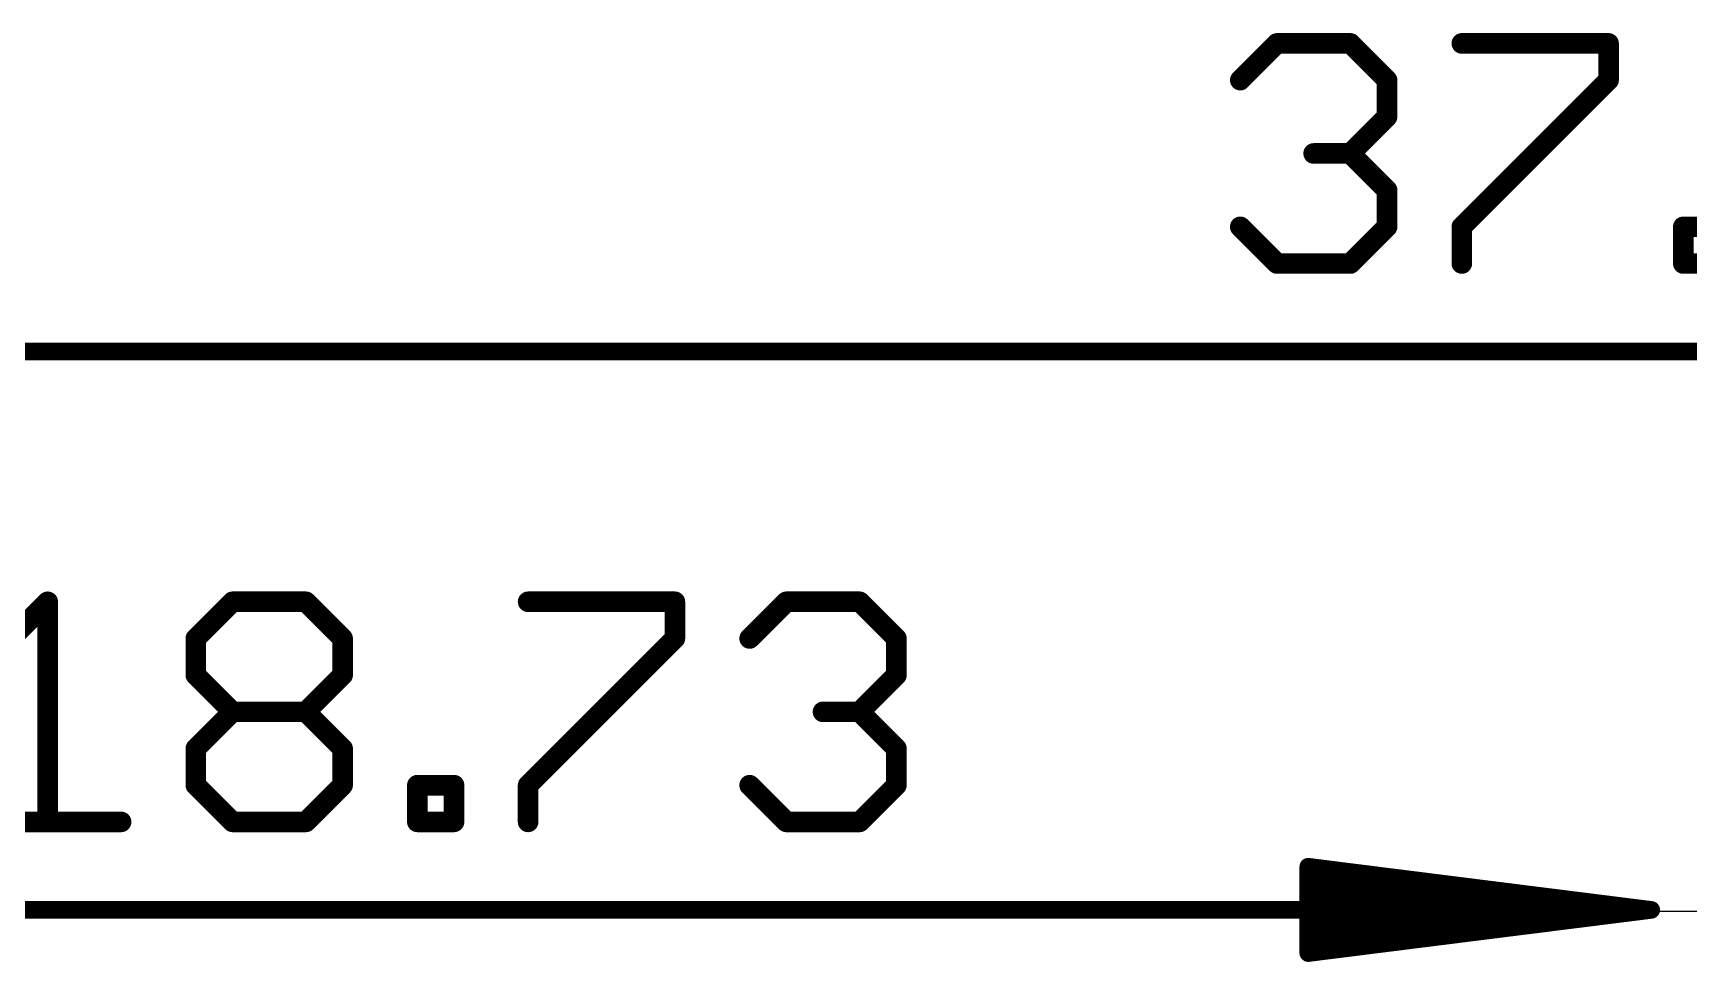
# Model space of a CAD drawing. Extents: x -4.6 to 38, y -0.1 to 31.9.
# Drawn here: x 6.71 to 18.95, y 25.02 to 31.88 of the extents above; entities that cross this region are included whole.
import ezdxf

# ---------------------------------------------------------------- set-up
doc = ezdxf.new("R2010")
doc.units = 0
doc.layers.add('20', color=7, linetype='CONTINUOUS')
doc.layers.add('47', color=253, linetype='CONTINUOUS')

msp = doc.modelspace()

# ---------------------------------------------------------------- linework, layer by layer
at = {"layer": '20'}
msp.add_line((37.445, 25.3875), (0, 25.3875), dxfattribs=at)
at = {"layer": '47'}
for points, const_width in [([(15.63, 31.534), (15.9012, 31.8052)], 0.1524), ([(15.9012, 31.8052), (16.4435, 31.8052)], 0.1524), ([(16.4435, 31.8052), (16.7147, 31.534)], 0.1524), ([(17.2672, 31.8052), (18.3518, 31.8052)], 0.1524), ([(18.3518, 31.8052), (18.3518, 31.534)], 0.1524), ([(16.7147, 31.534), (16.7147, 31.2629)], 0.1524), ([(18.3518, 31.534), (17.2672, 30.4494)], 0.1524), ([(16.7147, 31.2629), (16.4435, 30.9917)], 0.1524), ([(16.4435, 30.9917), (16.1723, 30.9917)], 0.1524), ([(16.4435, 30.9917), (16.7147, 30.7205)], 0.1524), ([(16.7147, 30.7205), (16.7147, 30.4494)], 0.1524), ([(15.9012, 30.1782), (15.63, 30.4494)], 0.1524), ([(16.7147, 30.4494), (16.4435, 30.1782)], 0.1524), ([(17.2672, 30.4494), (17.2672, 30.1782)], 0.1524), ([(18.9043, 30.1782), (18.9043, 30.4494)], 0.1524), ([(18.9043, 30.4494), (19.1755, 30.4494)], 0.1524), ([(16.4435, 30.1782), (15.9012, 30.1782)], 0.1524), ([(19.1755, 30.1782), (18.9043, 30.1782)], 0.1524), ([(37.38, 29.5275), (0.065, 29.5275)], 0.13), ([(6.2738, 27.1354), (6.8161, 27.6777)], 0.1524), ([(6.8161, 27.6777), (6.8161, 26.0507)], 0.1524), ([(7.9109, 27.4065), (8.1821, 27.6777)], 0.1524), ([(8.1821, 27.6777), (8.7244, 27.6777)], 0.1524), ([(8.7244, 27.6777), (8.9956, 27.4065)], 0.1524), ([(10.3667, 27.6777), (11.4513, 27.6777)], 0.1524), ([(11.4513, 27.6777), (11.4513, 27.4065)], 0.1524), ([(12.0038, 27.4065), (12.275, 27.6777)], 0.1524), ([(12.275, 27.6777), (12.8173, 27.6777)], 0.1524), ([(12.8173, 27.6777), (13.0885, 27.4065)], 0.1524), ([(7.9109, 27.1354), (7.9109, 27.4065)], 0.1524), ([(8.9956, 27.4065), (8.9956, 27.1354)], 0.1524), ([(11.4513, 27.4065), (10.3667, 26.3219)], 0.1524), ([(13.0885, 27.4065), (13.0885, 27.1354)], 0.1524), ([(8.1821, 26.8642), (7.9109, 27.1354)], 0.1524), ([(8.9956, 27.1354), (8.7244, 26.8642)], 0.1524), ([(13.0885, 27.1354), (12.8173, 26.8642)], 0.1524), ([(7.9109, 26.593), (8.1821, 26.8642)], 0.1524), ([(8.1821, 26.8642), (8.7244, 26.8642)], 0.1524), ([(8.7244, 26.8642), (8.9956, 26.593)], 0.1524), ([(12.8173, 26.8642), (12.5461, 26.8642)], 0.1524), ([(12.8173, 26.8642), (13.0885, 26.593)], 0.1524), ([(7.9109, 26.3219), (7.9109, 26.593)], 0.1524), ([(8.9956, 26.593), (8.9956, 26.3219)], 0.1524), ([(13.0885, 26.593), (13.0885, 26.3219)], 0.1524), ([(8.1821, 26.0507), (7.9109, 26.3219)], 0.1524), ([(8.9956, 26.3219), (8.7244, 26.0507)], 0.1524), ([(9.5481, 26.0507), (9.5481, 26.3219)], 0.1524), ([(9.5481, 26.3219), (9.8192, 26.3219)], 0.1524), ([(9.8192, 26.3219), (9.8192, 26.0507)], 0.1524), ([(10.3667, 26.3219), (10.3667, 26.0507)], 0.1524), ([(12.275, 26.0507), (12.0038, 26.3219)], 0.1524), ([(13.0885, 26.3219), (12.8173, 26.0507)], 0.1524), ([(6.2738, 26.0507), (7.3584, 26.0507)], 0.1524), ([(8.7244, 26.0507), (8.1821, 26.0507)], 0.1524), ([(9.8192, 26.0507), (9.5481, 26.0507)], 0.1524), ([(12.8173, 26.0507), (12.275, 26.0507)], 0.1524), ([(18.6675, 25.4), (16.1325, 25.7192)], 0.13), ([(16.1325, 25.7192), (16.1325, 25.0808)], 0.13), ([(18.6675, 25.4), (16.1325, 25.66)], 0.13), ([(18.6675, 25.4), (16.1325, 25.53)], 0.13), ([(0.065, 25.4), (18.6675, 25.4)], 0.13), ([(16.1325, 25.0808), (18.6675, 25.4)], 0.13), ([(16.1325, 25.27), (18.6675, 25.4)], 0.13), ([(16.1325, 25.14), (18.6675, 25.4)], 0.13)]:
    msp.add_lwpolyline(points, dxfattribs=dict(at, const_width=const_width))
for points, const_width in [([(15.9012, 31.8433, 1), (15.9012, 31.7671)], 0.0762), ([(15.9281, 31.7782, 1), (15.8742, 31.8321)], 0.0762), ([(16.4704, 31.8321, 1), (16.4166, 31.7782)], 0.0762), ([(16.4435, 31.7671, 1), (16.4435, 31.8433)], 0.0762), ([(17.2672, 31.8433, 1), (17.2672, 31.7671)], 0.0762), ([(18.3899, 31.8052, 1), (18.3137, 31.8052)], 0.0762), ([(18.3518, 31.7671, 1), (18.3518, 31.8433)], 0.0762), ([(15.6031, 31.561, 1), (15.657, 31.5071)], 0.0762), ([(16.7528, 31.534, 1), (16.6766, 31.534)], 0.0762), ([(16.6877, 31.5071, 1), (16.7416, 31.561)], 0.0762), ([(18.3137, 31.534, 1), (18.3899, 31.534)], 0.0762), ([(18.3788, 31.5071, 1), (18.3249, 31.561)], 0.0762), ([(16.7416, 31.2359, 1), (16.6877, 31.2898)], 0.0762), ([(16.6766, 31.2629, 1), (16.7528, 31.2629)], 0.0762), ([(16.1723, 31.0298, 1), (16.1723, 30.9536)], 0.0762), ([(16.4705, 31.0186, 1), (16.4166, 30.9648)], 0.0762), ([(16.4166, 31.0186, 1), (16.4705, 30.9648)], 0.0762), ([(16.4435, 30.9536, 1), (16.4435, 31.0298)], 0.0762), ([(16.7528, 30.7205, 1), (16.6766, 30.7205)], 0.0762), ([(16.6877, 30.6936, 1), (16.7416, 30.7475)], 0.0762), ([(15.657, 30.4763, 1), (15.6031, 30.4224)], 0.0762), ([(16.6766, 30.4494, 1), (16.7528, 30.4494)], 0.0762), ([(16.7416, 30.4224, 1), (16.6877, 30.4763)], 0.0762), ([(17.2402, 30.4763, 1), (17.2941, 30.4224)], 0.0762), ([(17.3053, 30.4494, 1), (17.2291, 30.4494)], 0.0762), ([(18.9424, 30.4494, 1), (18.8662, 30.4494)], 0.0762), ([(18.9043, 30.4875, 1), (18.9043, 30.4113)], 0.0762), ([(15.9012, 30.2163, 1), (15.9012, 30.1401)], 0.0762), ([(15.8742, 30.1513, 1), (15.9281, 30.2051)], 0.0762), ([(16.4166, 30.2051, 1), (16.4704, 30.1513)], 0.0762), ([(16.4435, 30.1401, 1), (16.4435, 30.2163)], 0.0762), ([(18.9043, 30.2163, 1), (18.9043, 30.1401)], 0.0762), ([(17.2291, 30.1782, 1), (17.3053, 30.1782)], 0.0762), ([(18.8662, 30.1782, 1), (18.9424, 30.1782)], 0.0762), ([(6.8542, 27.6777, 1), (6.778, 27.6777)], 0.0762), ([(6.843, 27.6507, 1), (6.7892, 27.7046)], 0.0762), ([(8.1821, 27.7158, 1), (8.1821, 27.6396)], 0.0762), ([(8.209, 27.6507, 1), (8.1551, 27.7046)], 0.0762), ([(8.7514, 27.7046, 1), (8.6975, 27.6507)], 0.0762), ([(8.7244, 27.6396, 1), (8.7244, 27.7158)], 0.0762), ([(10.3667, 27.7158, 1), (10.3667, 27.6396)], 0.0762), ([(11.4894, 27.6777, 1), (11.4132, 27.6777)], 0.0762), ([(11.4513, 27.6396, 1), (11.4513, 27.7158)], 0.0762), ([(12.275, 27.7158, 1), (12.275, 27.6396)], 0.0762), ([(12.3019, 27.6507, 1), (12.248, 27.7046)], 0.0762), ([(12.8442, 27.7046, 1), (12.7904, 27.6507)], 0.0762), ([(12.8173, 27.6396, 1), (12.8173, 27.7158)], 0.0762), ([(7.949, 27.4065, 1), (7.8728, 27.4065)], 0.0762), ([(7.884, 27.4335, 1), (7.9379, 27.3796)], 0.0762), ([(9.0337, 27.4065, 1), (8.9575, 27.4065)], 0.0762), ([(8.9686, 27.3796, 1), (9.0225, 27.4335)], 0.0762), ([(11.4132, 27.4065, 1), (11.4894, 27.4065)], 0.0762), ([(11.4783, 27.3796, 1), (11.4244, 27.4335)], 0.0762), ([(11.9769, 27.4335, 1), (12.0308, 27.3796)], 0.0762), ([(13.1266, 27.4065, 1), (13.0504, 27.4065)], 0.0762), ([(13.0615, 27.3796, 1), (13.1154, 27.4335)], 0.0762), ([(7.9379, 27.1623, 1), (7.884, 27.1084)], 0.0762), ([(7.8728, 27.1354, 1), (7.949, 27.1354)], 0.0762), ([(8.9575, 27.1354, 1), (9.0337, 27.1354)], 0.0762), ([(9.0225, 27.1084, 1), (8.9686, 27.1623)], 0.0762), ([(13.0504, 27.1354, 1), (13.1266, 27.1354)], 0.0762), ([(13.1154, 27.1084, 1), (13.0615, 27.1623)], 0.0762), ([(8.1821, 26.9023, 1), (8.1821, 26.8261)], 0.0762), ([(8.209, 26.8373, 1), (8.1551, 26.8911)], 0.0762), ([(8.1551, 26.8373, 1), (8.209, 26.8911)], 0.0762), ([(8.7514, 26.8911, 1), (8.6975, 26.8373)], 0.0762), ([(8.6975, 26.8911, 1), (8.7514, 26.8373)], 0.0762), ([(8.7244, 26.8261, 1), (8.7244, 26.9023)], 0.0762), ([(12.5461, 26.9023, 1), (12.5461, 26.8261)], 0.0762), ([(12.8442, 26.8911, 1), (12.7904, 26.8373)], 0.0762), ([(12.7904, 26.8911, 1), (12.8442, 26.8373)], 0.0762), ([(12.8173, 26.8261, 1), (12.8173, 26.9023)], 0.0762), ([(7.949, 26.593, 1), (7.8728, 26.593)], 0.0762), ([(7.884, 26.62, 1), (7.9379, 26.5661)], 0.0762), ([(9.0337, 26.593, 1), (8.9575, 26.593)], 0.0762), ([(8.9686, 26.5661, 1), (9.0225, 26.62)], 0.0762), ([(13.1266, 26.593, 1), (13.0504, 26.593)], 0.0762), ([(13.0615, 26.5661, 1), (13.1154, 26.62)], 0.0762), ([(7.9379, 26.3488, 1), (7.884, 26.2949)], 0.0762), ([(7.8728, 26.3219, 1), (7.949, 26.3219)], 0.0762), ([(8.9575, 26.3219, 1), (9.0337, 26.3219)], 0.0762), ([(9.0225, 26.2949, 1), (8.9686, 26.3488)], 0.0762), ([(9.5862, 26.3219, 1), (9.51, 26.3219)], 0.0762), ([(9.5481, 26.36, 1), (9.5481, 26.2838)], 0.0762), ([(9.8573, 26.3219, 1), (9.7811, 26.3219)], 0.0762), ([(9.8192, 26.2838, 1), (9.8192, 26.36)], 0.0762), ([(10.3397, 26.3488, 1), (10.3936, 26.2949)], 0.0762), ([(10.4048, 26.3219, 1), (10.3286, 26.3219)], 0.0762), ([(12.0308, 26.3488, 1), (11.9769, 26.2949)], 0.0762), ([(13.0504, 26.3219, 1), (13.1266, 26.3219)], 0.0762), ([(13.1154, 26.2949, 1), (13.0615, 26.3488)], 0.0762), ([(6.778, 26.0507, 1), (6.8542, 26.0507)], 0.0762), ([(7.3584, 26.0126, 1), (7.3584, 26.0888)], 0.0762), ([(8.1821, 26.0888, 1), (8.1821, 26.0126)], 0.0762), ([(8.1551, 26.0238, 1), (8.209, 26.0776)], 0.0762), ([(8.6975, 26.0776, 1), (8.7514, 26.0238)], 0.0762), ([(8.7244, 26.0126, 1), (8.7244, 26.0888)], 0.0762), ([(9.5481, 26.0888, 1), (9.5481, 26.0126)], 0.0762), ([(9.51, 26.0507, 1), (9.5862, 26.0507)], 0.0762), ([(9.7811, 26.0507, 1), (9.8573, 26.0507)], 0.0762), ([(9.8192, 26.0126, 1), (9.8192, 26.0888)], 0.0762), ([(10.3286, 26.0507, 1), (10.4048, 26.0507)], 0.0762), ([(12.275, 26.0888, 1), (12.275, 26.0126)], 0.0762), ([(12.248, 26.0238, 1), (12.3019, 26.0776)], 0.0762), ([(12.7904, 26.0776, 1), (12.8442, 26.0238)], 0.0762), ([(12.8173, 26.0126, 1), (12.8173, 26.0888)], 0.0762), ([(16.1366, 25.7515, 1), (16.1284, 25.687)], 0.065), ([(16.165, 25.7192, 1), (16.1, 25.7192)], 0.065), ([(16.1358, 25.6923, 1), (16.1292, 25.6277)], 0.065), ([(16.1342, 25.5625, 1), (16.1308, 25.4975)], 0.065), ([(18.6716, 25.3678, 1), (18.6634, 25.4322)], 0.065), ([(18.6634, 25.3678, 1), (18.6716, 25.4322)], 0.065), ([(18.6708, 25.3677, 1), (18.6642, 25.4323)], 0.065), ([(18.6642, 25.3677, 1), (18.6708, 25.4323)], 0.065), ([(18.6658, 25.3675, 1), (18.6692, 25.4325)], 0.065), ([(18.6692, 25.3675, 1), (18.6658, 25.4325)], 0.065), ([(18.6675, 25.3675, 1), (18.6675, 25.4325)], 0.065), ([(16.1308, 25.3025, 1), (16.1342, 25.2375)], 0.065), ([(16.1292, 25.1723, 1), (16.1358, 25.1077)], 0.065), ([(16.1284, 25.113, 1), (16.1366, 25.0485)], 0.065), ([(16.1, 25.0808, 1), (16.165, 25.0808)], 0.065)]:
    msp.add_lwpolyline(points, format="xyb", dxfattribs=dict(at, const_width=const_width))

doc.saveas('drawing.dxf')
